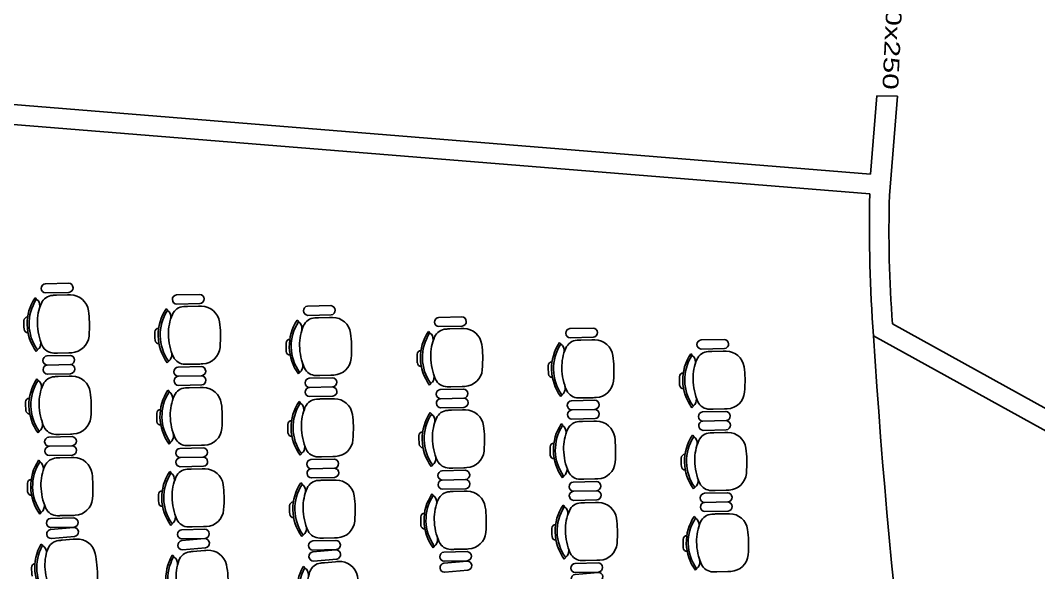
# Model space of a CAD drawing. Header units: inches. Extents: x -18604 to 2753, y -9056 to 3482.
# Drawn here: x -9657 to -8881, y 54 to 475 of the extents above; entities that cross this region are included whole.
import ezdxf

# ---------------------------------------------------------------- set-up
doc = ezdxf.new("R2010")
doc.units = ezdxf.units.IN
for name, color, linetype in [('FORÇA 2', 2, 'Continuous'), ('MOVEIS', 2, 'Continuous'), ('Parede', 6, 'Continuous'), ('TEXTO_AREAS', 146, 'Continuous')]:
    doc.layers.add(name, color=color, linetype=linetype)
doc.styles.add('REGUA100', font='GOTHIC.TTF', dxfattribs={"width": 1.4})

msp = doc.modelspace()

# ---------------------------------------------------------------- linework, layer by layer
at = {"layer": 'FORÇA 2'}
msp.add_arc((-3866.77, 556.43, 63.44), 5149.76, 183.57926, 197.30293, dxfattribs=at)
at = {"layer": 'MOVEIS'}
for p, q in [((-9645.01, 263.46, 63.44), (-9645.83, 264.04, 63.44)), ((-9643.53, 261.78, 63.44), (-9644.9, 262.76, 63.44)), ((-9545.06, 254.9, 63.44), (-9545.88, 255.48, 63.44)), ((-9543.58, 253.22, 63.44), (-9544.94, 254.2, 63.44)), ((-9445.09, 246.34, 63.44), (-9445.91, 246.93, 63.44)), ((-9443.61, 244.67, 63.44), (-9444.98, 245.64, 63.44)), ((-9345.11, 237.78, 63.44), (-9345.93, 238.37, 63.44)), ((-9343.63, 236.11, 63.44), (-9344.99, 237.08, 63.44)), ((-9644.93, 222.98, 63.44), (-9642.62, 225.5, 63.44)), ((-9245.11, 229.22, 63.44), (-9245.92, 229.81, 63.44)), ((-9243.63, 227.55, 63.44), (-9244.99, 228.52, 63.44)), ((-9145.09, 220.66, 63.44), (-9145.9, 221.24, 63.44)), ((-9143.61, 218.98, 63.44), (-9144.97, 219.96, 63.44)), ((-9544.97, 214.43, 63.44), (-9542.67, 216.94, 63.44)), ((-9643.65, 201.47, 63.44), (-9644.47, 202.06, 63.44)), ((-9445.01, 205.87, 63.44), (-9442.7, 208.38, 63.44)), ((-9642.17, 199.8, 63.44), (-9643.54, 200.77, 63.44)), ((-9345.02, 197.31, 63.44), (-9342.72, 199.82, 63.44)), ((-9543.7, 192.91, 63.44), (-9544.52, 193.5, 63.44)), ((-9542.22, 191.24, 63.44), (-9543.58, 192.22, 63.44)), ((-9245.02, 188.75, 63.44), (-9242.72, 191.26, 63.44)), ((-9443.73, 184.36, 63.44), (-9444.55, 184.94, 63.44)), ((-9442.25, 182.68, 63.44), (-9443.62, 183.66, 63.44)), ((-9145, 180.18, 63.44), (-9142.7, 182.7, 63.44)), ((-9343.75, 175.8, 63.44), (-9344.56, 176.38, 63.44)), ((-9342.27, 174.12, 63.44), (-9343.63, 175.1, 63.44)), ((-9643.57, 161, 63.44), (-9641.26, 163.51, 63.44)), ((-9243.75, 167.24, 63.44), (-9244.56, 167.82, 63.44)), ((-9242.27, 165.56, 63.44), (-9243.63, 166.54, 63.44)), ((-9143.72, 158.67, 63.44), (-9144.54, 159.26, 63.44)), ((-9142.24, 157, 63.44), (-9143.61, 157.98, 63.44)), ((-9543.61, 152.44, 63.44), (-9541.31, 154.95, 63.44)), ((-9642.29, 139.49, 63.44), (-9643.11, 140.07, 63.44)), ((-9443.65, 143.88, 63.44), (-9441.34, 146.4, 63.44)), ((-9640.81, 137.81, 63.44), (-9642.17, 138.79, 63.44)), ((-9343.66, 135.32, 63.44), (-9341.36, 137.84, 63.44)), ((-9542.34, 130.93, 63.44), (-9543.15, 131.51, 63.44)), ((-9540.86, 129.25, 63.44), (-9542.22, 130.23, 63.44)), ((-9243.66, 126.76, 63.44), (-9241.36, 129.27, 63.44)), ((-9442.37, 122.37, 63.44), (-9443.19, 122.96, 63.44)), ((-9440.89, 120.7, 63.44), (-9442.26, 121.67, 63.44)), ((-9143.64, 118.2, 63.44), (-9141.34, 120.71, 63.44)), ((-9342.39, 113.81, 63.44), (-9343.2, 114.4, 63.44)), ((-9340.91, 112.14, 63.44), (-9342.27, 113.11, 63.44)), ((-9642.2, 99.01, 63.44), (-9639.9, 101.53, 63.44)), ((-9242.38, 105.25, 63.44), (-9243.2, 105.84, 63.44)), ((-9240.91, 103.58, 63.44), (-9242.27, 104.55, 63.44)), ((-9142.36, 96.69, 63.44), (-9143.18, 97.27, 63.44)), ((-9140.88, 95.01, 63.44), (-9142.25, 95.99, 63.44)), ((-9542.25, 90.46, 63.44), (-9539.95, 92.97, 63.44)), ((-9442.29, 81.9, 63.44), (-9439.98, 84.41, 63.44)), ((-9640.34, 75.7, 63.44), (-9641.19, 76.23, 63.44)), ((-9638.76, 74.12, 63.44), (-9640.18, 75.01, 63.44)), ((-9342.3, 73.34, 63.44), (-9340, 75.85, 63.44)), ((-9540.39, 67.14, 63.44), (-9541.24, 67.67, 63.44)), ((-9538.8, 65.57, 63.44), (-9540.23, 66.45, 63.44)), ((-9242.3, 64.78, 63.44), (-9240, 67.29, 63.44)), ((-9440.42, 58.58, 63.44), (-9441.27, 59.12, 63.44)), ((-9438.84, 57.01, 63.44), (-9440.26, 57.9, 63.44)), ((-9142.28, 56.21, 63.44), (-9139.98, 58.73, 63.44))]:
    msp.add_line(p, q, dxfattribs=at)
at = {"layer": 'MOVEIS', "elevation": 63.44}
for points in [[(-9620.21, 275.07, -0.928571), (-9620.06, 268.07), (-9637.76, 267.68, -0.928571), (-9637.91, 274.68)], [(-9621.13, 266.08), (-9629.59, 265.9, 0.007386), (-9632.39, 265.79, 0.283766), (-9641.03, 259.82, 0.109248), (-9644.06, 244.57, 0.096656), (-9640.32, 227.4, 0.283766), (-9631.43, 221.82, 0.007386), (-9628.62, 221.84), (-9620.16, 222.03, 0.007546), (-9617.9, 222.11, 0.371031), (-9604.69, 234.73, 0.024121), (-9604.41, 245.45, 0.029876), (-9605.12, 254.07, 0.371031), (-9618.86, 266.1, 0.007546)], [(-9520.26, 266.51, -0.928571), (-9520.11, 259.52), (-9537.8, 259.13, -0.928571), (-9537.96, 266.13)], [(-9521.17, 257.53), (-9529.63, 257.34, 0.007386), (-9532.44, 257.24, 0.283766), (-9541.08, 251.27, 0.109248), (-9544.11, 236.02, 0.096656), (-9540.37, 218.85, 0.283766), (-9531.47, 213.26, 0.007386), (-9528.67, 213.28), (-9520.21, 213.47, 0.007546), (-9517.94, 213.55, 0.371031), (-9504.74, 226.17, 0.024121), (-9504.46, 236.89, 0.029876), (-9505.16, 245.52, 0.371031), (-9518.91, 257.54, 0.007546)], [(-9420.3, 257.96, -0.928571), (-9420.14, 250.96), (-9437.84, 250.57, -0.928571), (-9437.99, 257.57)], [(-9421.21, 248.97), (-9429.67, 248.78, 0.007386), (-9432.47, 248.68, 0.283766), (-9441.12, 242.71, 0.109248), (-9444.14, 227.46, 0.096656), (-9440.4, 210.29, 0.283766), (-9431.51, 204.7, 0.007386), (-9428.7, 204.73), (-9420.24, 204.91, 0.007546), (-9417.98, 204.99, 0.371031), (-9404.77, 217.61, 0.024121), (-9404.49, 228.33, 0.029876), (-9405.2, 236.96, 0.371031), (-9418.94, 248.98, 0.007546)], [(-9320.31, 249.4, -0.928571), (-9320.16, 242.4), (-9337.85, 242.01, -0.928571), (-9338.01, 249.01)], [(-9220.31, 240.84, -0.928571), (-9220.16, 233.84), (-9237.85, 233.45, -0.928571), (-9238.01, 240.45)], [(-9321.22, 240.41), (-9329.68, 240.22, 0.007386), (-9332.49, 240.12, 0.283766), (-9341.13, 234.15, 0.109248), (-9344.15, 218.9, 0.096656), (-9340.42, 201.73, 0.283766), (-9331.52, 196.15, 0.007386), (-9328.72, 196.17), (-9320.25, 196.35, 0.007546), (-9317.99, 196.44, 0.371031), (-9304.79, 209.05, 0.024121), (-9304.51, 219.77, 0.029876), (-9305.21, 228.4, 0.371031), (-9318.96, 240.42, 0.007546)], [(-9221.22, 231.85), (-9229.68, 231.66, 0.007386), (-9232.49, 231.56, 0.283766), (-9241.13, 225.59, 0.109248), (-9244.15, 210.34, 0.096656), (-9240.42, 193.17, 0.283766), (-9231.52, 187.58, 0.007386), (-9228.71, 187.6), (-9220.25, 187.79, 0.007546), (-9217.99, 187.87, 0.371031), (-9204.79, 200.49, 0.024121), (-9204.51, 211.21, 0.029876), (-9205.21, 219.84, 0.371031), (-9218.96, 231.86, 0.007546)], [(-9120.29, 232.27, -0.928571), (-9120.13, 225.28), (-9137.83, 224.89, -0.928571), (-9137.98, 231.88)], [(-9618.85, 213.09, 0.928571), (-9619.01, 220.08), (-9636.7, 219.7, 0.928571), (-9636.55, 212.7)], [(-9121.2, 223.29), (-9129.66, 223.1, 0.007386), (-9132.46, 223, 0.283766), (-9141.11, 217.03, 0.109248), (-9144.13, 201.78, 0.096656), (-9140.4, 184.61, 0.283766), (-9131.5, 179.02, 0.007386), (-9128.69, 179.04), (-9120.23, 179.23, 0.007546), (-9117.97, 179.31, 0.371031), (-9104.77, 191.93, 0.024121), (-9104.48, 202.65, 0.029876), (-9105.19, 211.27, 0.371031), (-9118.94, 223.3, 0.007546)], [(-9618.85, 213.09, -0.928571), (-9618.7, 206.09), (-9636.4, 205.7, -0.928571), (-9636.55, 212.7)], [(-9518.9, 204.53, 0.928571), (-9519.06, 211.53), (-9536.75, 211.14, 0.928571), (-9536.6, 204.14)], [(-9619.76, 204.1), (-9628.23, 203.91, 0.007386), (-9631.03, 203.81, 0.283766), (-9639.67, 197.84, 0.109248), (-9642.7, 182.59, 0.096656), (-9638.96, 165.42, 0.283766), (-9630.06, 159.83, 0.007386), (-9627.26, 159.85), (-9618.8, 160.04, 0.007546), (-9616.53, 160.12, 0.371031), (-9603.33, 172.74, 0.024121), (-9603.05, 183.46, 0.029876), (-9603.76, 192.09, 0.371031), (-9617.5, 204.11, 0.007546)], [(-9518.9, 204.53, -0.928571), (-9518.75, 197.53), (-9536.44, 197.14, -0.928571), (-9536.6, 204.14)], [(-9418.93, 195.97, 0.928571), (-9419.09, 202.97), (-9436.78, 202.58, 0.928571), (-9436.63, 195.58)], [(-9519.81, 195.54), (-9528.27, 195.36, 0.007386), (-9531.08, 195.25, 0.283766), (-9539.72, 189.28, 0.109248), (-9542.74, 174.03, 0.096656), (-9539.01, 156.86, 0.283766), (-9530.11, 151.28, 0.007386), (-9527.31, 151.3), (-9518.84, 151.48, 0.007546), (-9516.58, 151.57, 0.371031), (-9503.38, 164.19, 0.024121), (-9503.1, 174.9, 0.029876), (-9503.8, 183.53, 0.371031), (-9517.55, 195.56, 0.007546)], [(-9418.93, 195.97, -0.928571), (-9418.78, 188.97), (-9436.48, 188.58, -0.928571), (-9436.63, 195.58)], [(-9318.95, 187.41, 0.928571), (-9319.1, 194.41), (-9336.8, 194.02, 0.928571), (-9336.65, 187.02)], [(-9419.84, 186.98), (-9428.31, 186.8, 0.007386), (-9431.11, 186.69, 0.283766), (-9439.75, 180.72, 0.109248), (-9442.78, 165.47, 0.096656), (-9439.04, 148.3, 0.283766), (-9430.15, 142.72, 0.007386), (-9427.34, 142.74), (-9418.88, 142.93, 0.007546), (-9416.62, 143.01, 0.371031), (-9403.41, 155.63, 0.024121), (-9403.13, 166.35, 0.029876), (-9403.84, 174.97, 0.371031), (-9417.58, 187, 0.007546)], [(-9318.95, 187.41, -0.928571), (-9318.8, 180.41), (-9336.49, 180.03, -0.928571), (-9336.65, 187.02)], [(-9218.95, 178.85, 0.928571), (-9219.1, 185.85), (-9236.8, 185.46, 0.928571), (-9236.64, 178.46)], [(-9218.95, 178.85, -0.928571), (-9218.79, 171.85), (-9236.49, 171.46, -0.928571), (-9236.64, 178.46)], [(-9319.86, 178.42), (-9328.32, 178.24, 0.007386), (-9331.13, 178.14, 0.283766), (-9339.77, 172.16, 0.109248), (-9342.79, 156.92, 0.096656), (-9339.06, 139.75, 0.283766), (-9330.16, 134.16, 0.007386), (-9327.35, 134.18), (-9318.89, 134.37, 0.007546), (-9316.63, 134.45, 0.371031), (-9303.43, 147.07, 0.024121), (-9303.15, 157.79, 0.029876), (-9303.85, 166.41, 0.371031), (-9317.6, 178.44, 0.007546)], [(-9118.93, 170.29, 0.928571), (-9119.08, 177.29), (-9136.78, 176.9, 0.928571), (-9136.62, 169.9)], [(-9219.86, 169.86), (-9228.32, 169.68, 0.007386), (-9231.12, 169.57, 0.283766), (-9239.77, 163.6, 0.109248), (-9242.79, 148.35, 0.096656), (-9239.06, 131.18, 0.283766), (-9230.16, 125.6, 0.007386), (-9227.35, 125.62), (-9218.89, 125.81, 0.007546), (-9216.63, 125.89, 0.371031), (-9203.43, 138.51, 0.024121), (-9203.14, 149.22, 0.029876), (-9203.85, 157.85, 0.371031), (-9217.6, 169.88, 0.007546)], [(-9118.93, 170.29, -0.928571), (-9118.77, 163.29), (-9136.47, 162.9, -0.928571), (-9136.62, 169.9)], [(-9617.49, 151.1, 0.928571), (-9617.65, 158.1), (-9635.34, 157.71, 0.928571), (-9635.19, 150.71)], [(-9119.84, 161.3), (-9128.3, 161.11, 0.007386), (-9131.1, 161.01, 0.283766), (-9139.75, 155.04, 0.109248), (-9142.77, 139.79, 0.096656), (-9139.03, 122.62, 0.283766), (-9130.14, 117.04, 0.007386), (-9127.33, 117.06), (-9118.87, 117.24, 0.007546), (-9116.61, 117.33, 0.371031), (-9103.4, 129.94, 0.024121), (-9103.12, 140.66, 0.029876), (-9103.83, 149.29, 0.371031), (-9117.57, 161.32, 0.007546)], [(-9617.49, 151.1, -0.928571), (-9617.34, 144.1), (-9635.03, 143.71, -0.928571), (-9635.19, 150.71)], [(-9517.54, 142.54, 0.928571), (-9517.69, 149.54), (-9535.39, 149.15, 0.928571), (-9535.24, 142.16)], [(-9618.4, 142.11), (-9626.86, 141.93, 0.007386), (-9629.67, 141.82, 0.283766), (-9638.31, 135.85, 0.109248), (-9641.33, 120.6, 0.096656), (-9637.6, 103.43, 0.283766), (-9628.7, 97.85, 0.007386), (-9625.9, 97.87), (-9617.44, 98.06, 0.007546), (-9615.17, 98.14, 0.371031), (-9601.97, 110.76, 0.024121), (-9601.69, 121.48, 0.029876), (-9602.39, 130.1, 0.371031), (-9616.14, 142.13, 0.007546)], [(-9517.54, 142.54, -0.928571), (-9517.39, 135.55), (-9535.08, 135.16, -0.928571), (-9535.24, 142.16)], [(-9417.57, 133.99, 0.928571), (-9417.73, 140.98), (-9435.42, 140.6, 0.928571), (-9435.27, 133.6)], [(-9518.45, 133.56), (-9526.91, 133.37, 0.007386), (-9529.72, 133.27, 0.283766), (-9538.36, 127.3, 0.109248), (-9541.38, 112.05, 0.096656), (-9537.65, 94.88, 0.283766), (-9528.75, 89.29, 0.007386), (-9525.95, 89.31), (-9517.48, 89.5, 0.007546), (-9515.22, 89.58, 0.371031), (-9502.02, 102.2, 0.024121), (-9501.74, 112.92, 0.029876), (-9502.44, 121.55, 0.371031), (-9516.19, 133.57, 0.007546)], [(-9417.57, 133.99, -0.928571), (-9417.42, 126.99), (-9435.12, 126.6, -0.928571), (-9435.27, 133.6)], [(-9317.59, 125.43, 0.928571), (-9317.74, 132.43), (-9335.44, 132.04, 0.928571), (-9335.28, 125.04)], [(-9418.48, 125), (-9426.95, 124.81, 0.007386), (-9429.75, 124.71, 0.283766), (-9438.39, 118.74, 0.109248), (-9441.42, 103.49, 0.096656), (-9437.68, 86.32, 0.283766), (-9428.78, 80.73, 0.007386), (-9425.98, 80.75), (-9417.52, 80.94, 0.007546), (-9415.25, 81.02, 0.371031), (-9402.05, 93.64, 0.024121), (-9401.77, 104.36, 0.029876), (-9402.48, 112.99, 0.371031), (-9416.22, 125.01, 0.007546)], [(-9317.59, 125.43, -0.928571), (-9317.44, 118.43), (-9335.13, 118.04, -0.928571), (-9335.28, 125.04)], [(-9217.59, 116.87, 0.928571), (-9217.74, 123.86), (-9235.44, 123.48, 0.928571), (-9235.28, 116.48)], [(-9217.59, 116.87, -0.928571), (-9217.43, 109.87), (-9235.13, 109.48, -0.928571), (-9235.28, 116.48)], [(-9318.5, 116.44), (-9326.96, 116.25, 0.007386), (-9329.77, 116.15, 0.283766), (-9338.41, 110.18, 0.109248), (-9341.43, 94.93, 0.096656), (-9337.7, 77.76, 0.283766), (-9328.8, 72.18, 0.007386), (-9325.99, 72.2), (-9317.53, 72.38, 0.007546), (-9315.27, 72.47, 0.371031), (-9302.07, 85.08, 0.024121), (-9301.78, 95.8, 0.029876), (-9302.49, 104.43, 0.371031), (-9316.24, 116.45, 0.007546)], [(-9117.57, 108.3, 0.928571), (-9117.72, 115.3), (-9135.42, 114.91, 0.928571), (-9135.26, 107.91)], [(-9218.5, 107.88), (-9226.96, 107.69, 0.007386), (-9229.76, 107.59, 0.283766), (-9238.41, 101.62, 0.109248), (-9241.43, 86.37, 0.096656), (-9237.7, 69.2, 0.283766), (-9228.8, 63.61, 0.007386), (-9225.99, 63.63), (-9217.53, 63.82, 0.007546), (-9215.27, 63.9, 0.371031), (-9202.06, 76.52, 0.024121), (-9201.78, 87.24, 0.029876), (-9202.49, 95.87, 0.371031), (-9216.23, 107.89, 0.007546)], [(-9117.57, 108.3, -0.928571), (-9117.41, 101.3), (-9135.11, 100.92, -0.928571), (-9135.26, 107.91)], [(-9616.13, 89.12, 0.928571), (-9616.28, 96.11), (-9633.98, 95.73, 0.928571), (-9633.83, 88.73)], [(-9118.48, 99.32), (-9126.94, 99.13, 0.007386), (-9129.74, 99.03, 0.283766), (-9138.39, 93.06, 0.109248), (-9141.41, 77.81, 0.096656), (-9137.67, 60.64, 0.283766), (-9128.78, 55.05, 0.007386), (-9125.97, 55.07), (-9117.51, 55.26, 0.007546), (-9115.25, 55.34, 0.371031), (-9102.04, 67.96, 0.024121), (-9101.76, 78.68, 0.029876), (-9102.47, 87.3, 0.371031), (-9116.21, 99.33, 0.007546)], [(-9616.34, 88.89, -0.928571), (-9615.74, 81.92), (-9633.37, 80.39, -0.928571), (-9633.98, 87.36)], [(-9516.18, 80.56, 0.928571), (-9516.33, 87.56), (-9534.03, 87.17, 0.928571), (-9533.88, 80.17)], [(-9616.67, 79.86), (-9625.1, 79.13, 0.007386), (-9627.9, 78.85, 0.283766), (-9636.14, 72.33, 0.109248), (-9638.17, 56.92, 0.096656), (-9633.34, 40.03, 0.283766), (-9624.1, 35.03, 0.007386), (-9621.3, 35.23), (-9612.87, 35.96, 0.007546), (-9610.62, 36.19, 0.371031), (-9598.25, 49.63, 0.024121), (-9598.66, 60.34, 0.029876), (-9599.92, 68.91, 0.371031), (-9614.41, 80.02, 0.007546)], [(-9516.39, 80.33, -0.928571), (-9515.79, 73.36), (-9533.42, 71.83, -0.928571), (-9534.02, 78.8)], [(-9416.21, 72, 0.928571), (-9416.37, 79), (-9434.06, 78.61, 0.928571), (-9433.91, 71.61)], [(-9516.72, 71.3), (-9525.15, 70.57, 0.007386), (-9527.94, 70.29, 0.283766), (-9536.18, 63.77, 0.109248), (-9538.22, 48.36, 0.096656), (-9533.38, 31.47, 0.283766), (-9524.15, 26.47, 0.007386), (-9521.35, 26.67), (-9512.92, 27.4, 0.007546), (-9510.66, 27.63, 0.371031), (-9498.3, 41.07, 0.024121), (-9498.71, 51.79, 0.029876), (-9499.97, 60.35, 0.371031), (-9514.46, 71.47, 0.007546)], [(-9416.42, 71.77, -0.928571), (-9415.82, 64.8), (-9433.45, 63.27, -0.928571), (-9434.06, 70.25)], [(-9316.23, 63.44, 0.928571), (-9316.38, 70.44), (-9334.08, 70.05, 0.928571), (-9333.92, 63.05)], [(-9416.75, 62.75), (-9425.18, 62.02, 0.007386), (-9427.98, 61.73, 0.283766), (-9436.22, 55.22, 0.109248), (-9438.25, 39.8, 0.096656), (-9433.42, 22.91, 0.283766), (-9424.18, 17.91, 0.007386), (-9421.38, 18.11), (-9412.95, 18.84, 0.007546), (-9410.7, 19.07, 0.371031), (-9398.33, 32.51, 0.024121), (-9398.74, 43.23, 0.029876), (-9400, 51.79, 0.371031), (-9414.49, 62.91, 0.007546)], [(-9316.44, 63.21, -0.928571), (-9315.83, 56.24), (-9333.47, 54.71, -0.928571), (-9334.07, 61.69)], [(-9216.23, 54.88, 0.928571), (-9216.38, 61.88), (-9234.08, 61.49, 0.928571), (-9233.92, 54.49)], [(-9216.44, 54.65, -0.928571), (-9215.83, 47.68), (-9233.47, 46.15, -0.928571), (-9234.07, 53.13)]]:
    msp.add_lwpolyline(points, format="xyb", close=True, dxfattribs=at)
at = {"layer": 'MOVEIS'}
for centre, radius, start, end in [((-9616.2, 244.15, 63.44), 35.68, 146.12796, 216.38781), ((-9616.11, 244.15, 63.44), 34.28, 147.11528, 215.40049), ((-9645.3, 263.05, 63.44), 0.5, 325.29748, 54.38799), ((-9648.83, 257.8, 63.44), 6.63, 345.51825, 36.91738), ((-9651.38, 246.41, 63.44), 3, 92.18903, 177.67456), ((-9516.25, 235.6, 63.44), 35.68, 146.12796, 216.38781), ((-9516.16, 235.6, 63.44), 34.28, 147.11528, 215.40049), ((-9545.35, 254.49, 63.44), 0.5, 325.29748, 54.38799), ((-9548.88, 249.24, 63.44), 6.63, 345.51825, 36.91738), ((-9578.52, 244.98, 63.44), 75.88, 178.82439, 183.69138), ((-9551.43, 237.86, 63.44), 3, 92.18903, 177.67456), ((-9416.28, 227.04, 63.44), 35.68, 146.12796, 216.38781), ((-9416.19, 227.04, 63.44), 34.28, 147.11528, 215.40049), ((-9445.38, 245.93, 63.44), 0.5, 325.29748, 54.38799), ((-9448.91, 240.69, 63.44), 6.63, 345.51825, 36.91738), ((-9651.25, 240.35, 63.44), 3, 184.84121, 270.32675), ((-9478.57, 236.42, 63.44), 75.88, 178.82439, 183.69138), ((-9316.3, 218.48, 63.44), 35.68, 146.12796, 216.38781), ((-9316.2, 218.48, 63.44), 34.28, 147.11528, 215.40049), ((-9345.4, 237.38, 63.44), 0.5, 325.29748, 54.38799), ((-9348.93, 232.13, 63.44), 6.63, 345.51825, 36.91738), ((-9648.16, 229.26, 63.44), 6.69, 324.17783, 15.32311), ((-9551.3, 231.79, 63.44), 3, 184.84121, 270.32675), ((-9378.6, 227.86, 63.44), 75.88, 178.82439, 183.69138), ((-9451.46, 229.3, 63.44), 3, 92.18903, 177.67456), ((-9216.29, 209.92, 63.44), 35.68, 146.12796, 216.38781), ((-9216.2, 209.92, 63.44), 34.28, 147.11528, 215.40049), ((-9245.4, 228.81, 63.44), 0.5, 325.29748, 54.38799), ((-9248.93, 223.57, 63.44), 6.63, 345.51825, 36.91738), ((-9548.21, 220.7, 63.44), 6.69, 324.17783, 15.32311), ((-9451.33, 223.23, 63.44), 3, 184.84121, 270.32675), ((-9278.62, 219.31, 63.44), 75.88, 178.82439, 183.69138), ((-9351.48, 220.74, 63.44), 3, 92.18903, 177.67456), ((-9116.27, 201.35, 63.44), 35.68, 146.12796, 216.38781), ((-9116.18, 201.36, 63.44), 34.28, 147.11528, 215.40049), ((-9145.38, 220.25, 63.44), 0.5, 325.29748, 54.38799), ((-9148.9, 215, 63.44), 6.63, 345.51825, 36.91738), ((-9448.24, 212.14, 63.44), 6.69, 324.17783, 15.32311), ((-9351.34, 214.67, 63.44), 3, 184.84121, 270.32675), ((-9178.61, 210.74, 63.44), 75.88, 178.82439, 183.69138), ((-9251.48, 212.18, 63.44), 3, 92.18903, 177.67456), ((-9614.84, 182.17, 63.44), 35.68, 146.12796, 216.38781), ((-9348.26, 203.58, 63.44), 6.69, 324.17783, 15.32311), ((-9251.34, 206.11, 63.44), 3, 184.84121, 270.32675), ((-9078.59, 202.18, 63.44), 75.88, 178.82439, 183.69138), ((-9151.45, 203.62, 63.44), 3, 92.18903, 177.67456), ((-9614.75, 182.17, 63.44), 34.28, 147.11528, 215.40049), ((-9643.94, 201.06, 63.44), 0.5, 325.29748, 54.38799), ((-9647.47, 195.82, 63.44), 6.63, 345.51825, 36.91738), ((-9248.25, 195.02, 63.44), 6.69, 324.17783, 15.32311), ((-9151.32, 197.55, 63.44), 3, 184.84121, 270.32675), ((-9650.02, 184.43, 63.44), 3, 92.18903, 177.67456), ((-9514.89, 173.61, 63.44), 35.68, 146.12796, 216.38781), ((-9514.79, 173.61, 63.44), 34.28, 147.11528, 215.40049), ((-9543.99, 192.51, 63.44), 0.5, 325.29748, 54.38799), ((-9547.52, 187.26, 63.44), 6.63, 345.51825, 36.91738), ((-9148.23, 186.46, 63.44), 6.69, 324.17783, 15.32311), ((-9577.16, 182.99, 63.44), 75.88, 178.82439, 183.69138), ((-9550.07, 175.87, 63.44), 3, 92.18903, 177.67456), ((-9414.92, 165.05, 63.44), 35.68, 146.12796, 216.38781), ((-9414.83, 165.05, 63.44), 34.28, 147.11528, 215.40049), ((-9444.02, 183.95, 63.44), 0.5, 325.29748, 54.38799), ((-9447.55, 178.7, 63.44), 6.63, 345.51825, 36.91738), ((-9649.89, 178.36, 63.44), 3, 184.84121, 270.32675), ((-9477.21, 174.44, 63.44), 75.88, 178.82439, 183.69138), ((-9314.94, 156.49, 63.44), 35.68, 146.12796, 216.38781), ((-9314.84, 156.49, 63.44), 34.28, 147.11528, 215.40049), ((-9344.04, 175.39, 63.44), 0.5, 325.29748, 54.38799), ((-9347.57, 170.14, 63.44), 6.63, 345.51825, 36.91738), ((-9646.8, 167.27, 63.44), 6.69, 324.17783, 15.32311), ((-9549.93, 169.81, 63.44), 3, 184.84121, 270.32675), ((-9377.24, 165.88, 63.44), 75.88, 178.82439, 183.69138), ((-9450.1, 167.31, 63.44), 3, 92.18903, 177.67456), ((-9214.93, 147.93, 63.44), 35.68, 146.12796, 216.38781), ((-9214.84, 147.93, 63.44), 34.28, 147.11528, 215.40049), ((-9244.04, 166.83, 63.44), 0.5, 325.29748, 54.38799), ((-9247.56, 161.58, 63.44), 6.63, 345.51825, 36.91738), ((-9546.85, 158.72, 63.44), 6.69, 324.17783, 15.32311), ((-9449.97, 161.25, 63.44), 3, 184.84121, 270.32675), ((-9277.25, 157.32, 63.44), 75.88, 178.82439, 183.69138), ((-9350.12, 158.76, 63.44), 3, 92.18903, 177.67456), ((-9114.91, 139.37, 63.44), 35.68, 146.12796, 216.38781), ((-9114.82, 139.37, 63.44), 34.28, 147.11528, 215.40049), ((-9144.02, 158.27, 63.44), 0.5, 325.29748, 54.38799), ((-9147.54, 153.02, 63.44), 6.63, 345.51825, 36.91738), ((-9446.88, 150.16, 63.44), 6.69, 324.17783, 15.32311), ((-9349.98, 152.69, 63.44), 3, 184.84121, 270.32675), ((-9177.25, 148.76, 63.44), 75.88, 178.82439, 183.69138), ((-9250.11, 150.19, 63.44), 3, 92.18903, 177.67456), ((-9613.48, 120.18, 63.44), 35.68, 146.12796, 216.38781), ((-9346.89, 141.6, 63.44), 6.69, 324.17783, 15.32311), ((-9249.98, 144.13, 63.44), 3, 184.84121, 270.32675), ((-9077.23, 140.2, 63.44), 75.88, 178.82439, 183.69138), ((-9150.09, 141.63, 63.44), 3, 92.18903, 177.67456), ((-9613.39, 120.18, 63.44), 34.28, 147.11528, 215.40049), ((-9642.58, 139.08, 63.44), 0.5, 325.29748, 54.38799), ((-9646.11, 133.83, 63.44), 6.63, 345.51825, 36.91738), ((-9246.89, 133.04, 63.44), 6.69, 324.17783, 15.32311), ((-9149.96, 135.56, 63.44), 3, 184.84121, 270.32675), ((-9648.66, 122.44, 63.44), 3, 92.18903, 177.67456), ((-9513.53, 111.63, 63.44), 35.68, 146.12796, 216.38781), ((-9513.43, 111.63, 63.44), 34.28, 147.11528, 215.40049), ((-9542.63, 130.52, 63.44), 0.5, 325.29748, 54.38799), ((-9546.16, 125.27, 63.44), 6.63, 345.51825, 36.91738), ((-9146.87, 124.47, 63.44), 6.69, 324.17783, 15.32311), ((-9575.8, 121.01, 63.44), 75.88, 178.82439, 183.69138), ((-9548.71, 113.89, 63.44), 3, 92.18903, 177.67456), ((-9413.56, 103.07, 63.44), 35.68, 146.12796, 216.38781), ((-9413.47, 103.07, 63.44), 34.28, 147.11528, 215.40049), ((-9442.66, 121.96, 63.44), 0.5, 325.29748, 54.38799), ((-9446.19, 116.72, 63.44), 6.63, 345.51825, 36.91738), ((-9648.52, 116.38, 63.44), 3, 184.84121, 270.32675), ((-9475.84, 112.45, 63.44), 75.88, 178.82439, 183.69138), ((-9313.57, 94.51, 63.44), 35.68, 146.12796, 216.38781), ((-9313.48, 94.51, 63.44), 34.28, 147.11528, 215.40049), ((-9342.68, 113.41, 63.44), 0.5, 325.29748, 54.38799), ((-9346.21, 108.16, 63.44), 6.63, 345.51825, 36.91738), ((-9645.44, 105.29, 63.44), 6.69, 324.17783, 15.32311), ((-9548.57, 107.82, 63.44), 3, 184.84121, 270.32675), ((-9375.88, 103.89, 63.44), 75.88, 178.82439, 183.69138), ((-9448.74, 105.33, 63.44), 3, 92.18903, 177.67456), ((-9213.57, 85.95, 63.44), 35.68, 146.12796, 216.38781), ((-9213.48, 85.95, 63.44), 34.28, 147.11528, 215.40049), ((-9242.68, 104.84, 63.44), 0.5, 325.29748, 54.38799), ((-9246.2, 99.59, 63.44), 6.63, 345.51825, 36.91738), ((-9545.48, 96.73, 63.44), 6.69, 324.17783, 15.32311), ((-9448.61, 99.26, 63.44), 3, 184.84121, 270.32675), ((-9275.89, 95.33, 63.44), 75.88, 178.82439, 183.69138), ((-9348.75, 96.77, 63.44), 3, 92.18903, 177.67456), ((-9113.55, 77.38, 63.44), 35.68, 146.12796, 216.38781), ((-9113.46, 77.39, 63.44), 34.28, 147.11528, 215.40049), ((-9142.65, 96.28, 63.44), 0.5, 325.29748, 54.38799), ((-9146.18, 91.03, 63.44), 6.63, 345.51825, 36.91738), ((-9445.52, 88.17, 63.44), 6.69, 324.17783, 15.32311), ((-9348.62, 90.7, 63.44), 3, 184.84121, 270.32675), ((-9175.89, 86.77, 63.44), 75.88, 178.82439, 183.69138), ((-9248.75, 88.21, 63.44), 3, 92.18903, 177.67456), ((-9345.53, 79.61, 63.44), 6.69, 324.17783, 15.32311), ((-9248.62, 82.14, 63.44), 3, 184.84121, 270.32675), ((-9075.87, 78.21, 63.44), 75.88, 178.82439, 183.69138), ((-9148.73, 79.65, 63.44), 3, 92.18903, 177.67456), ((-9610.34, 58.29, 63.44), 35.68, 149.82294, 220.08279), ((-9610.25, 58.3, 63.44), 34.28, 150.81026, 219.09547), ((-9640.6, 75.28, 63.44), 0.5, 328.99246, 58.08297), ((-9643.79, 69.81, 63.44), 6.63, 349.21323, 40.61236), ((-9245.53, 71.05, 63.44), 6.69, 324.17783, 15.32311), ((-9148.6, 73.58, 63.44), 3, 184.84121, 270.32675), ((-9510.39, 49.74, 63.44), 35.68, 149.82294, 220.08279), ((-9510.3, 49.74, 63.44), 34.28, 150.81026, 219.09547), ((-9540.65, 66.72, 63.44), 0.5, 328.99246, 58.08297), ((-9543.83, 61.25, 63.44), 6.63, 349.21323, 40.61236), ((-9145.51, 62.49, 63.44), 6.69, 324.17783, 15.32311), ((-9645.6, 58.28, 63.44), 3, 95.88401, 181.36954), ((-9572.79, 61.55, 63.44), 75.88, 182.51937, 187.38636), ((-9410.42, 41.18, 63.44), 35.68, 149.82294, 220.08279), ((-9410.33, 41.19, 63.44), 34.28, 150.81026, 219.09547), ((-9440.68, 58.16, 63.44), 0.5, 328.99246, 58.08297), ((-9443.87, 52.69, 63.44), 6.63, 349.21323, 40.61236)]:
    msp.add_arc(centre, radius, start, end, dxfattribs=at)
at = {"layer": 'Parede'}
for p, q in [((-10395.03, 455.51, 63.44), (-9009.28, 343.18, 63.44)), ((-9755.63, 418.73, 63.44), (-9008.81, 358.19, 63.44)), ((-9008.81, 358.19, 63.44), (-9003.98, 417.8, 63.44)), ((-8988.31, 417.57, 63.44), (-9003.98, 417.8, 63.44)), ((-8994.33, 341.96, 63.44), (-8988.31, 417.57, 63.44)), ((-8991.96, 244.05, 63.44), (-8748.85, 109.68, 63.44)), ((-9006.48, 234.93, 63.44), (-8755.37, 96.15, 63.44))]:
    msp.add_line(p, q, dxfattribs=at)
for centre, radius, start, end in [((-7935.37, 316.79, 63.44), 1074.24, 178.59227, 184.36991), ((-8064.03, 315.41, 63.44), 930.68, 178.36491, 184.39753)]:
    msp.add_arc(centre, radius, start, end, dxfattribs=at)

# ---------------------------------------------------------------- texts
at = {"layer": 'TEXTO_AREAS', "style": 'REGUA100', "width": 1.4}
msp.add_text('80x250', height=12, rotation=267.30799, dxfattribs=at).set_placement((-8996.26, 496.51, 0))

doc.saveas('drawing.dxf')
